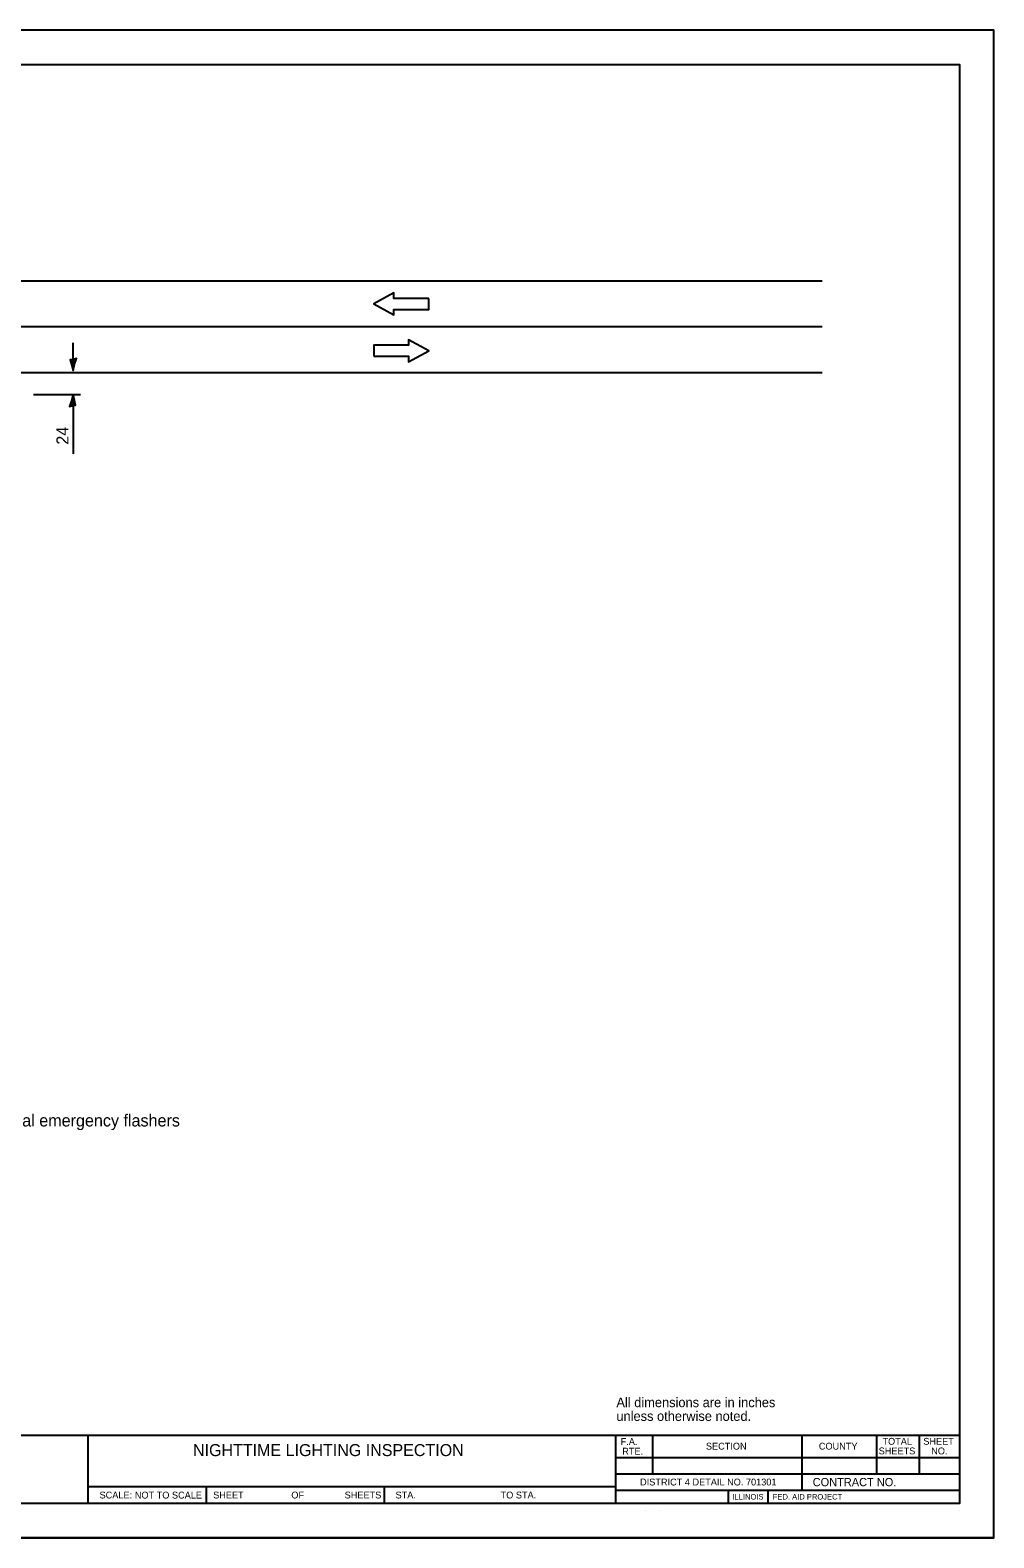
# Model space of a CAD drawing. Extents: x 0 to 2.83, y 0 to 1.83.
# Drawn here: x 1.661 to 2.833, y 0 to 1.833 of the extents above; entities that cross this region are included whole.
import ezdxf

# ---------------------------------------------------------------- set-up
doc = ezdxf.new("R2010")
doc.units = 0
for name, color, linetype in [('RD_Pr_Roadway_Dimensions', 7, 'Continuous'), ('RD_Pr_Roadway_Notes', 7, 'Continuous'), ('SH_General_Details', 7, 'Continuous'), ('SH_Printer_Plotting_Border', 7, 'Continuous')]:
    doc.layers.add(name, color=color, linetype=linetype)

msp = doc.modelspace()

# ---------------------------------------------------------------- linework, layer by layer
at = {"layer": 'RD_Pr_Roadway_Dimensions'}
for p, q in [((1.713, 1.4194), (1.713, 1.4533)), ((1.6651, 1.3904), (1.7222, 1.3904)), ((1.713, 1.3904), (1.713, 1.3182))]:
    msp.add_line(p, q, dxfattribs=at)
for points in [[(1.7133, 1.4329), (1.7097, 1.4324), (1.7113, 1.4268), (1.713, 1.4194), (1.7149, 1.4272), (1.7171, 1.4341), (1.7133, 1.4329), (1.711, 1.4323), (1.713, 1.4244), (1.7157, 1.433), (1.7127, 1.4318), (1.7131, 1.4281), (1.7141, 1.4316)], [(1.7126, 1.377), (1.7162, 1.3774), (1.7147, 1.3831), (1.713, 1.3904), (1.7111, 1.3826), (1.7089, 1.3758), (1.7126, 1.377), (1.715, 1.3776), (1.713, 1.3855), (1.7102, 1.3768), (1.7133, 1.3781), (1.7129, 1.3818), (1.7119, 1.3783)]]:
    msp.add_lwpolyline(points, dxfattribs=at)
at = {"layer": 'SH_General_Details'}
for p, q in [((2.8333, 1.8333), (0, 1.8333)), ((2.8333, 0), (2.8333, 1.8333)), ((0.3171, 1.5287), (2.6244, 1.5287)), ((0.3171, 1.4729), (2.6244, 1.4729)), ((0.3171, 1.4171), (2.6244, 1.4171)), ((0.1667, 0.125), (2.7917, 0.125)), ((1.7312, 0.125), (1.7312, 0.0417)), ((2.3729, 0.125), (2.3729, 0.0417)), ((2.4179, 0.125), (2.4179, 0.0779)), ((2.5995, 0.125), (2.5995, 0.0579)), ((2.6905, 0.125), (2.6905, 0.0779)), ((2.7423, 0.125), (2.7423, 0.0779)), ((2.3729, 0.0979), (2.7917, 0.0979)), ((2.3729, 0.0779), (2.7917, 0.0779)), ((1.7312, 0.0625), (2.3729, 0.0625)), ((1.875, 0.0625), (1.875, 0.0417)), ((2.0917, 0.0625), (2.0917, 0.0417)), ((2.3729, 0.0579), (2.7917, 0.0579)), ((2.5101, 0.0579), (2.5101, 0.0417)), ((2.5585, 0.0579), (2.5585, 0.0417)), ((2.4095, 0.0333), (2.4095, 0.0333)), ((2.4262, 0.0333), (2.4262, 0.0333)), ((2.7917, 0.0333), (2.7917, 0.0333)), ((2.8333, 0), (0, 0))]:
    msp.add_line(p, q, dxfattribs=at)
for points in [[(0.1667, 1.7917), (2.7917, 1.7917), (2.7917, 0.0417), (0.1667, 0.0417)], [(2.1458, 1.507), (2.1034, 1.507), (2.1034, 1.5138), (2.0789, 1.5004), (2.1034, 1.487), (2.1034, 1.4937), (2.1458, 1.4937)], [(2.0789, 1.4368), (2.1213, 1.4368), (2.1213, 1.4301), (2.1458, 1.4435), (2.1213, 1.4569), (2.1213, 1.4502), (2.0789, 1.4502)]]:
    msp.add_lwpolyline(points, close=True, dxfattribs=at)
at = {"layer": 'SH_Printer_Plotting_Border'}
msp.add_lwpolyline([(0, 0), (2.8333, 0), (2.8333, 1.8333), (0, 1.8333)], close=True, dxfattribs=at)

# ---------------------------------------------------------------- texts
at = {"layer": 'RD_Pr_Roadway_Dimensions'}
msp.add_text(' 24', height=0.01467, rotation=90.0003, dxfattribs=at).set_placement((1.7075, 1.3238))
at = {"layer": 'RD_Pr_Roadway_Notes'}
for s, height, p in [('Truck with flashing amber light and dual emergency flashers', 0.014667, (1.3209, 0.5002)), ('All dimensions are in inches', 0.011668, (2.3741, 0.1589)), ('unless otherwise noted.', 0.011668, (2.3741, 0.1422))]:
    msp.add_text(s, height=height, dxfattribs=at).set_placement(p)
at = {"layer": 'SH_General_Details'}
for s, height, p in [('NIGHTTIME LIGHTING INSPECTION', 0.014583, (1.859, 0.0994)), ('F.A.  ', 0.00833, (2.3793, 0.1129)), ('SECTION', 0.00833, (2.483, 0.1073)), ('COUNTY', 0.00833, (2.6204, 0.1073)), ('SHEETS', 0.00833, (2.6932, 0.1015)), ('TOTAL', 0.00833, (2.6978, 0.1132)), ('SHEET', 0.00833, (2.7475, 0.1132)), ('NO.', 0.00833, (2.7571, 0.1015)), ('RTE.', 0.00833, (2.3812, 0.1012)), ('SCALE:          ', 0.008333, (1.7453, 0.0479)), ('NOT TO SCALE', 0.008333, (1.7882, 0.0478)), ('SHEET', 0.00833, (1.8835, 0.0479)), ('OF', 0.00833, (1.9786, 0.0479)), ('SHEETS', 0.00833, (2.0435, 0.0479)), ('STA.', 0.00833, (2.1054, 0.0479)), ('TO STA.', 0.00833, (2.2332, 0.0479)), ('DISTRICT 4 DETAIL NO. 701301', 0.008333, (2.4029, 0.0637)), ('CONTRACT NO.      ', 0.01, (2.6129, 0.0628)), ('ILLINOIS', 0.00667, (2.5152, 0.0466)), ('FED. AID PROJECT', 0.006667, (2.5644, 0.0466))]:
    msp.add_text(s, height=height, dxfattribs=at).set_placement(p)

doc.saveas('drawing.dxf')
